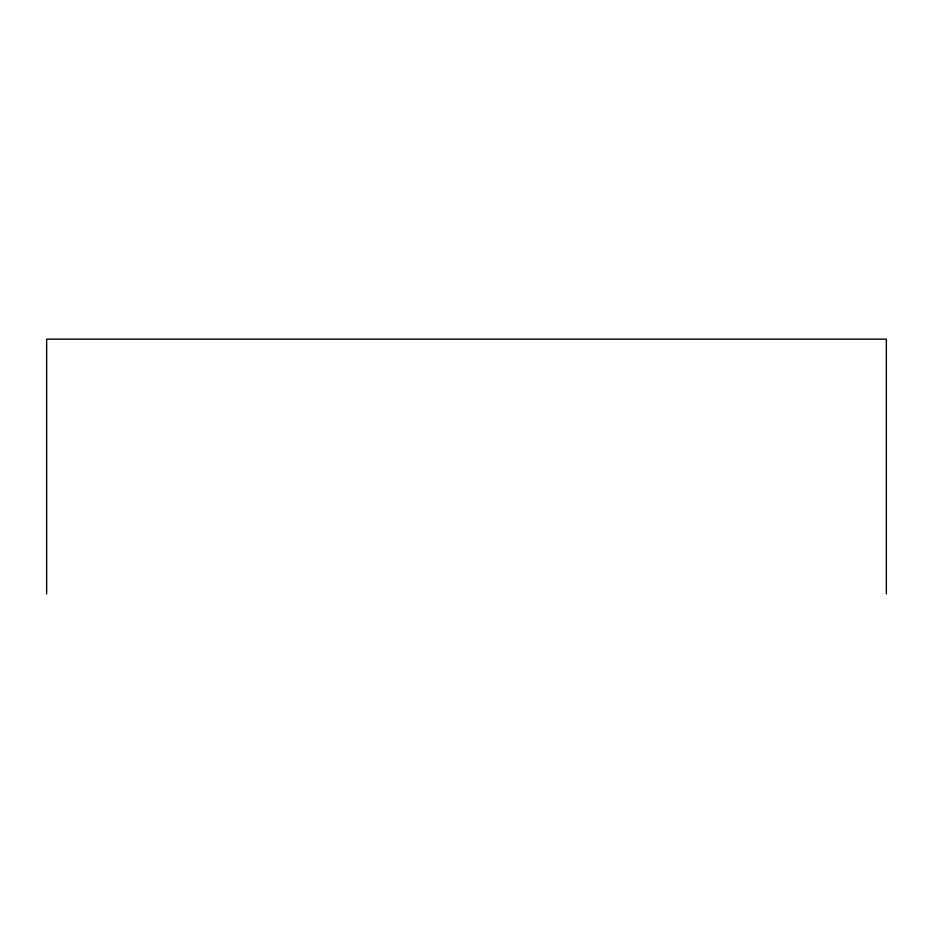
<?xml version="1.0" encoding="UTF-8"?>
<svg xmlns="http://www.w3.org/2000/svg" width="933" height="933" viewBox="0 0 933 933"><rect width="100%" height="100%" fill="white"/><g stroke="black" fill="none" stroke-linecap="round" stroke-linejoin="round"><path stroke-width="1.4" d="M886.35 593.866L886.35 339.134L46.65 339.134L46.65 593.866"/></g></svg>
